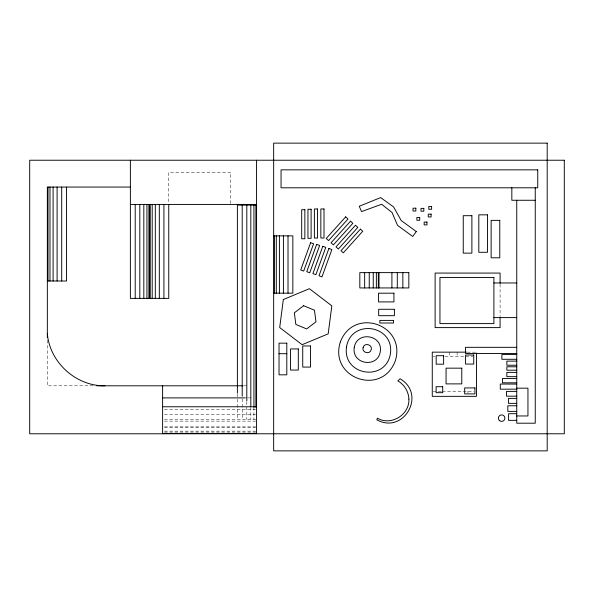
<?xml version="1.0" encoding="UTF-8"?>
<svg xmlns="http://www.w3.org/2000/svg" width="594" height="594" viewBox="0 0 594 594"><rect width="100%" height="100%" fill="white"/><g stroke="black" fill="none" stroke-linecap="round" stroke-linejoin="round"><path stroke-width="0.45" stroke-dasharray="2.97 2.23" d="M467.255 352.153L476.462 352.153M433.182 356.571L435.031 356.571M445.047 356.571L472.779 356.571M93.087 385.803L47.342 385.803L47.342 339.144M243.778 385.803L247.431 385.803M433.189 391.275L441.476 391.275M442.389 391.275L473.901 391.275M244.594 397.891L247.356 397.891M248.277 397.891L251.039 397.891M164.464 409.385L255.643 409.385M164.464 414.241L255.643 414.241M164.456 419.409L255.895 419.409M164.464 421.139L255.643 421.139M164.464 426.923L255.643 426.923M164.464 427.175L255.643 427.175M164.464 431.147L255.643 431.147M164.464 432.09L255.643 432.09M500.089 284.162L500.089 316.513M467.916 391.275L467.916 392.968M457.128 352.153L457.128 356.571M449.606 352.153L449.606 356.571M253.928 407.343L253.928 419.409M250.824 407.343L250.824 419.409M246.814 401.782L246.814 419.409M242.211 398.997L242.211 419.409M237.377 393.978L237.377 419.409M230.724 203.504L230.724 172.282L168.755 172.282L168.755 203.504"/><path stroke-width="0.89" d="M130.376 187.058L47.342 187.058L47.342 337.31M535.253 200.267L511.835 200.267L511.835 187.801M130.376 204.425L256.571 204.425M256.571 205.101L237.377 205.101L237.377 393.065M273.663 235.863L292.849 235.863L292.849 293.169L273.663 293.169M47.342 281.007L66.535 281.007L66.535 187.058M493.896 282.974L516.75 282.974M493.896 317.597L516.75 317.597M516.75 347.319L465.54 347.319L465.54 353.475L516.75 353.475M466.335 352.153L432.269 352.153L432.269 396.346L476.462 396.346L476.462 353.036M279.032 353.712L286.805 353.712M516.75 354.499L501.878 354.499L501.878 359.288L516.75 359.288M516.75 361.13L506.853 361.13L506.853 365.228L516.75 365.228M516.75 366.773L506.853 366.773L506.853 370.196L516.75 370.196M516.75 372.379L506.853 372.379L506.853 376.655L516.75 376.655M516.75 378.549L502.435 378.549L502.435 382.818L516.75 382.818M516.75 384.058L500.296 384.058L500.296 389.174L516.75 389.174M96.748 385.803L242.864 385.803M516.75 388.179L527.947 388.179L527.947 415.963L516.75 415.963M516.75 391.387L506.534 391.387L506.534 396.176L516.75 396.176M162.615 397.891L244.594 397.891M516.75 398.388L508.412 398.388L508.412 403.348L516.75 403.348M516.75 405.761L507.818 405.761L507.818 411.39L516.75 411.39M162.615 406.764L256.571 406.764M516.75 413.691L508.583 413.691L508.583 420.352L516.75 420.352M162.615 433.494L256.571 433.494M104.982 385.803C76.114 386.308 49.718 362.422 47.342 333.65M535.253 187.801L535.253 423.203L516.75 423.203L516.75 200.267M500.089 283.234L500.089 273.069L435.12 273.069L435.12 327.606L500.089 327.606L500.089 317.441M402.851 272.631L402.851 287.934M397.297 272.631L397.297 287.934M391.906 272.631L391.906 287.934M379.002 272.631L379.002 287.934M378.326 272.631L378.326 287.934M376.366 272.631L376.366 287.934M373.255 272.631L373.255 287.934M369.245 272.631L369.245 287.934M364.649 272.631L364.649 287.934M288.016 235.863L288.016 293.169M283.42 235.863L283.42 293.169M279.41 235.863L279.41 293.169M276.299 235.863L276.299 293.169M274.339 235.863L274.339 293.169M256.571 160.232L256.571 433.769M255.895 205.101L255.895 407.343M253.928 205.101L253.928 407.343M250.824 205.101L250.824 406.415M246.814 205.101L246.814 400.853M242.211 205.101L242.211 396.213M168.755 204.425L168.755 298.374L130.376 298.374L130.376 160.232M163.922 204.425L163.922 298.374M162.615 385.803L162.615 433.769M159.318 204.425L159.318 298.374M155.309 204.425L155.309 298.374M152.205 204.425L152.205 298.374M150.237 204.425L150.237 298.374M149.562 204.425L149.562 298.374M148.894 204.425L148.894 298.374M146.926 204.425L146.926 298.374M143.822 204.425L143.822 298.374M139.813 204.425L139.813 298.374M135.209 204.425L135.209 298.374M61.694 187.058L61.694 281.007M57.098 187.058L57.098 281.007M53.089 187.058L53.089 281.007M49.985 187.058L49.985 281.007M48.017 187.058L48.017 281.007M354.247 347.639C351.537 364.516 377.918 368.48 380.286 351.551C382.996 334.674 356.615 330.709 354.247 347.639M346.488 346.993C342.448 375.742 385.721 382.336 390.429 353.697C394.468 324.948 351.203 318.347 346.488 346.993M408.895 399.079C409.719 414.798 390.956 426.195 377.39 418.221L376.819 419.817C403.794 434.711 426.722 394.305 400.104 378.779L397.846 380.888C404.358 384.6 408.605 391.587 408.895 399.079M283.331 299.547L279.7 327.546L302.123 344.691L328.185 333.843L331.823 305.851L309.4 288.699L283.331 299.547M363.105 347.527C361.516 352.665 370.003 354.945 371.198 349.695C372.787 344.55 364.3 342.278 363.105 347.527M340.369 341.869C328.668 378.163 381.548 396.799 395.188 361.197C406.89 324.903 354.009 306.266 340.369 341.869M310.617 242.656L300.727 269.988L303.697 271.064L313.595 243.733L310.617 242.656M316.654 244.364L306.764 271.696L309.734 272.772L319.631 245.441L316.654 244.364M322.802 246.28L312.904 273.611L315.882 274.688L325.772 247.356L322.802 246.28M328.89 248.47L319 275.794L321.97 276.871L331.868 249.547L328.89 248.47M416.305 231.563L412.726 236.464L397.542 225.378L392.077 212.555L381.638 204.262L361.56 211.59L359.244 206.259L380.635 197.594L393.607 206.935L401.188 220.523L416.305 231.563M345.671 216.869L326.225 238.469L328.571 240.585L348.025 218.986L345.671 216.869M350.497 221.183L331.044 242.783L333.397 244.899L352.843 223.299L350.497 221.183M355.464 225.274L336.018 246.874L338.372 248.99L357.818 227.391L355.464 225.274M360.417 229.128L340.971 250.727L343.317 252.844L362.763 231.244L360.417 229.128M303.653 305.71L294.342 312.815L295.842 324.428L306.645 328.935L315.956 321.829L314.456 310.217L303.653 305.71M547.2 143.132L273.663 143.132L273.663 450.868L547.2 450.868L547.2 143.132M564.3 160.232L29.7 160.232L29.7 433.769L564.3 433.769L564.3 160.232M537.748 169.847L281.051 169.847L281.051 187.801L537.748 187.801L537.748 169.847M431.623 206.437L428.801 206.437L428.801 209.259L431.623 209.259L431.623 206.437M415.837 208.19L413.016 208.19L413.016 211.011L415.837 211.011L415.837 208.19M423.812 208.383L420.99 208.383L420.99 211.197L423.812 211.197L423.812 208.383M317.545 208.977L314.382 208.977L314.382 238.046L317.545 238.046L317.545 208.977M324.012 208.962L320.849 208.962L320.849 238.023L324.012 238.023L324.012 208.962M311.108 209.266L307.944 209.266L307.944 238.335L311.108 238.335L311.108 209.266M304.856 209.719L301.693 209.719L301.693 238.781L304.856 238.781L304.856 209.719M431.103 214.137L428.281 214.137L428.281 216.959L431.103 216.959L431.103 214.137M487.444 214.842L478.809 214.842L478.809 252.279L487.444 252.279L487.444 214.842M471.888 215.696L463.253 215.696L463.253 253.133L471.888 253.133L471.888 215.696M419.698 217.441L416.884 217.441L416.884 220.263L419.698 220.263L419.698 217.441M499.769 220.359L491.134 220.359L491.134 257.796L499.769 257.796L499.769 220.359M426.967 222.082L424.146 222.082L424.146 224.903L426.967 224.903L426.967 222.082M408.835 272.631L359.816 272.631L359.816 287.934L408.835 287.934L408.835 272.631M493.896 277.524L439.954 277.524L439.954 323.604L493.896 323.604L493.896 277.524M393.926 293.191L378.541 293.191L378.541 301.908L393.926 301.908L393.926 293.191M394.401 309.281L378.675 309.281L378.675 315.689L394.401 315.689L394.401 309.281M393.488 320.404L379.841 320.404L379.841 323.017L393.488 323.017L393.488 320.404M286.805 343.154L279.032 343.154L279.032 374.829L286.805 374.829L286.805 343.154M310.514 345.968L302.732 345.968L302.732 367.077L310.514 367.077L310.514 345.968M298.307 348.945L290.533 348.945L290.533 370.062L298.307 370.062L298.307 348.945M473.745 355.012L465.54 355.012L465.54 364.07L473.745 364.07L473.745 355.012M443.621 355.709L436.182 355.709L436.182 364.174L443.621 364.174L443.621 355.709M461.783 368.161L446.057 368.161L446.057 383.887L461.783 383.887L461.783 368.161M442.708 386.701L436.13 386.701L436.13 392.686L442.708 392.686L442.708 386.701M474.933 387.919L464.671 387.919L464.671 393.904L474.933 393.904L474.933 387.919M499.324 420.448A3.245 3.245 0 0 0 504.759 418.993A3.245 3.245 0 0 0 500.779 415.013A3.245 3.245 0 0 0 499.324 420.448"/></g></svg>
